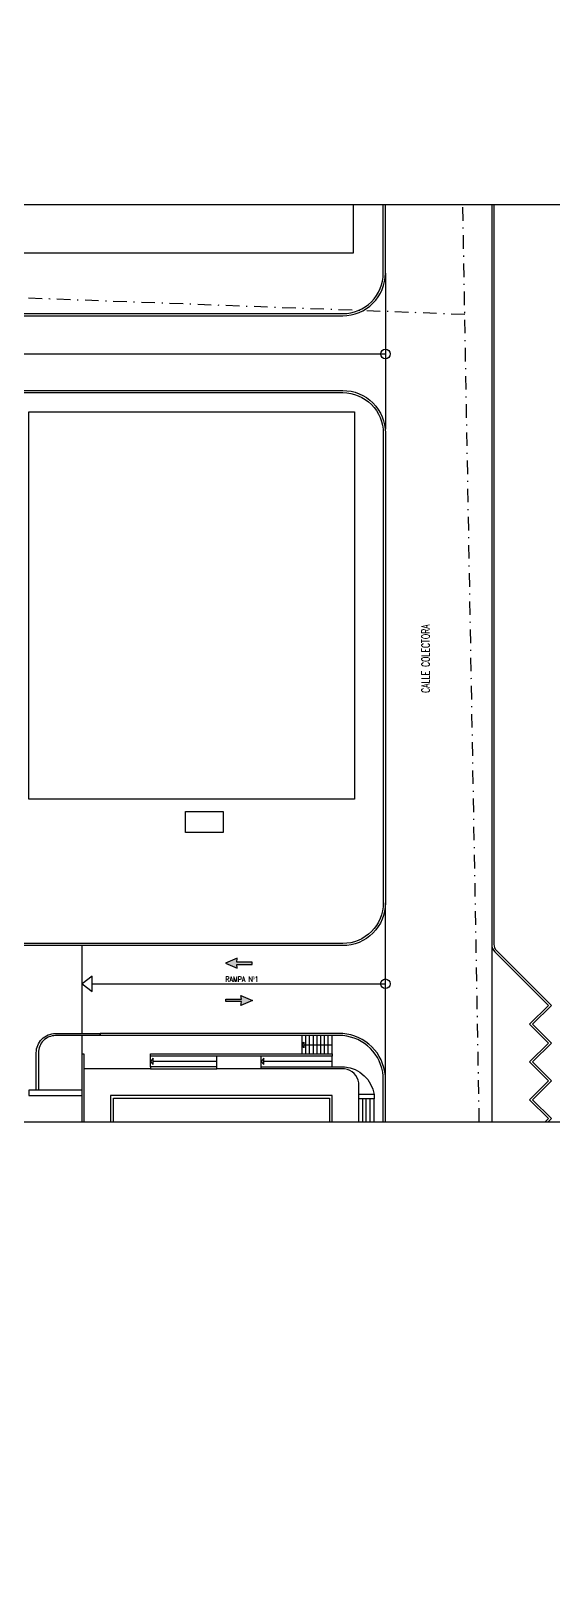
# Model space of a CAD drawing. Header units: millimetres. Extents: x -579 to 213, y -67 to 509.
# Drawn here: x 17.2 to 66.1, y -66.7 to 77.5 of the extents above; entities that cross this region are included whole.
import ezdxf
from ezdxf.xclip import XClip

# ---------------------------------------------------------------- set-up
doc = ezdxf.new("R2010")
doc.units = ezdxf.units.MM
doc.header["$LTSCALE"] = 0.1
doc.linetypes.add('X REF - ANELO INST bind$0$X REF - ANELO EXT$0$DASHDOT', pattern=[25.4, 12.7, -6.35, 0, -6.35])
for name, color, linetype in [('X REF - ANELO INST bind$0$X REF - ANELO EXT$0$A-VISTAS', 8, 'Continuous'), ('X REF - ANELO INST bind$0$X REF - ANELO EXT$0$E-TXT CALLES', 7, 'Continuous'), ('X REF - ANELO INST bind$0$X REF - ANELO EXT$0$P-PINT VIAL BLANCA FLECHAS', 9, 'Continuous'), ('X REF - ANELO INST bind$0$X REF - ANELO EXT$0$RLV - CAMARAS Y PILASTRAS', 251, 'Continuous'), ('X REF - ANELO INST bind$0$X REF - ANELO EXT$0$RLV-AUXILIARES', 252, 'Continuous'), ('X REF - ANELO INST bind$0$X REF - ANELO EXT$0$RLV-CORDONES', 8, 'Continuous'), ('X REF - ANELO INST bind$0$X REF - ANELO EXT$0$RLV-LINEA MT', 252, 'X REF - ANELO INST bind$0$X REF - ANELO EXT$0$DASHDOT'), ('X REF - ANELO INST bind$0$X REF - ANELO EXT$0$RLV-MUROS DE CONTENCION', 7, 'Continuous'), ('X REF - ANELO INST bind$0$X REF - ANELO EXT$0$RLV-PARCELAS', 8, 'Continuous'), ('X REF - ANELO INST bind$0$X REF - ANELO EXT$0$RLV-VEREDAS', 8, 'Continuous')]:
    doc.layers.add(name, color=color, linetype=linetype)
doc.styles.add('X REF - ANELO INST bind$0$X REF - ANELO EXT$0$ROMAND', font='romand.shx', dxfattribs={"width": 0.8})

# ---------------------------------------------------------------- blocks, each defined once
blk = doc.blocks.new('X REF - ANELO INST bind$0$X REF - ANELO EXT')
at = {"layer": 'X REF - ANELO INST bind$0$X REF - ANELO EXT$0$P-PINT VIAL BLANCA FLECHAS', "ltscale": 0.1, "extrusion": (-3.6253e-19, 4.59844e-06, 1)}
blk.add_hatch(color=9, dxfattribs=at).paths.add_polyline_path([(36.5, -10.37), (36.45, -10.02), (37.91, -10.02), (37.91, -9.79), (36.45, -9.79), (36.5, -9.44), (35.41, -9.9)])
at = {"layer": 'X REF - ANELO INST bind$0$X REF - ANELO EXT$0$P-PINT VIAL BLANCA FLECHAS', "ltscale": 0.1, "extrusion": (-3.38253e-19, 4.59844e-06, 1)}
blk.add_hatch(color=9, dxfattribs=at).paths.add_polyline_path([(36.84, -13.85), (36.9, -13.5), (35.44, -13.5), (35.44, -13.27), (36.9, -13.27), (36.84, -12.92), (37.94, -13.38)])
at = {"layer": 'X REF - ANELO INST bind$0$X REF - ANELO EXT$0$A-VISTAS'}
blk.add_lwpolyline([(16.98, 5.47), (16.98, 41.78), (47.48, 41.78), (47.48, 5.47)], close=True, dxfattribs=at)
at = {"layer": 'X REF - ANELO INST bind$0$X REF - ANELO EXT$0$P-PINT VIAL BLANCA FLECHAS', "color": 9, "linetype": 'Continuous', "extrusion": (-3.6253e-19, 4.59844e-06, 1), "elevation": 0}
blk.add_lwpolyline([(37.91, -9.79), (36.45, -9.79), (36.5, -9.44), (35.41, -9.9), (36.5, -10.37), (36.45, -10.02), (37.91, -10.02)], close=True, dxfattribs=at)
at = {"layer": 'X REF - ANELO INST bind$0$X REF - ANELO EXT$0$P-PINT VIAL BLANCA FLECHAS', "color": 9, "linetype": 'Continuous', "extrusion": (-3.3966e-19, 4.59844e-06, 1), "elevation": 0}
blk.add_lwpolyline([(35.44, -13.27), (36.9, -13.27), (36.84, -12.92), (37.94, -13.38), (36.84, -13.85), (36.9, -13.5), (35.44, -13.5)], close=True, dxfattribs=at)
at = {"layer": 'X REF - ANELO INST bind$0$X REF - ANELO EXT$0$RLV - CAMARAS Y PILASTRAS'}
blk.add_lwpolyline([(31.67, 4.31), (35.19, 4.31), (35.19, 2.36), (31.67, 2.36)], close=True, dxfattribs=at)
at = {"layer": 'X REF - ANELO INST bind$0$X REF - ANELO EXT$0$RLV-AUXILIARES'}
for p, q in [((50.38, 54.78), (50.38, 40.14)), ((8.54, 47.2), (50.37, 47.2)), ((50.37, -20.46), (50.38, -4.25)), ((21.98, -16.49), (21.98, -8.25)), ((22.93, -11.83), (50.37, -11.83)), ((21.98, -18.4), (21.98, -16.69)), ((42.73, -17.56), (45.38, -17.56)), ((34.58, -19.1), (28.62, -19.1)), ((45.38, -19.1), (38.99, -19.1))]:
    blk.add_line(p, q, dxfattribs=at)
for points in [[(22.93, -12.54), (22.93, -11.11), (21.98, -11.83), (22.93, -12.54)], [(42.73, -17.82), (42.58, -17.56), (42.73, -17.31), (42.73, -17.82)], [(28.62, -19.4), (28.62, -18.8), (28.38, -19.1), (28.62, -19.4)], [(38.99, -19.4), (38.99, -18.8), (38.75, -19.1), (38.99, -19.4)]]:
    blk.add_lwpolyline(points, dxfattribs=at)
for centre in [(50.38, 47.2), (50.38, -11.83)]:
    blk.add_circle(centre, 0.45, dxfattribs=at)
at = {"layer": 'X REF - ANELO INST bind$0$X REF - ANELO EXT$0$RLV-CORDONES'}
blk.add_line((23.68, -16.69), (23.68, -16.49), dxfattribs=at)
at = {"layer": 'X REF - ANELO INST bind$0$X REF - ANELO EXT$0$RLV-CORDONES', "color": 253}
for points in [[(-37.54, 50.98), (46.38, 50.98, 0.414214), (50.18, 54.78), (50.18, 77.49)], [(60.53, 77.49), (60.53, -8.13, 0.198761), (60.77, -8.7), (65.92, -13.85), (64.15, -15.62), (65.92, -17.39), (64.15, -19.15), (65.92, -20.92), (64.15, -22.69), (65.92, -24.46), (64.18, -26.2), (65.95, -27.96), (64.18, -29.73), (65.95, -31.5), (64.18, -33.27), (65.95, -35.04), (64.21, -36.77), (65.97, -38.54), (64.21, -40.31), (65.97, -42.08), (64.21, -43.85), (65.97, -45.61), (64.3, -47.29), (66.06, -49.06), (64.3, -50.83), (66.06, -52.6), (64.3, -54.36), (66.06, -56.13), (64.32, -57.87), (66.09, -59.64), (64.32, -61.41), (66.09, -63.17), (64.32, -64.94), (66.09, -66.71)], [(6.74, 43.58), (46.38, 43.58, -0.414214), (50.18, 39.78), (50.18, -4.25, -0.414214), (46.38, -8.05), (12.63, -8.05)], [(4.65, -93.95), (2.65, -93.95, 0.414213), (1.85, -94.75), (1.85, -123.04, 0.414214), (2.65, -123.84), (44.52, -123.84, 0.406692), (50.18, -118.04), (50.17, -20.47, 0.36709), (46.38, -16.69), (23.68, -16.69)]]:
    blk.add_lwpolyline(points, format="xyb", dxfattribs=at)
at = {"layer": 'X REF - ANELO INST bind$0$X REF - ANELO EXT$0$RLV-CORDONES'}
for points in [[(-35.22, 50.78), (46.38, 50.78, 0.414214), (50.38, 54.78), (50.38, 77.49)], [(60.33, 77.49), (60.33, -8.13, 0.198761), (60.63, -8.84), (65.64, -13.85), (63.87, -15.62), (65.64, -17.39), (63.87, -19.15), (65.64, -20.92), (63.87, -22.69), (65.64, -24.46), (63.9, -26.2), (65.66, -27.96), (63.9, -29.73), (65.66, -31.5), (63.9, -33.27), (65.66, -35.04), (63.92, -36.77), (65.69, -38.54), (63.92, -40.31), (65.69, -42.08), (63.92, -43.85), (65.69, -45.61), (64.01, -47.29), (65.78, -49.06), (64.01, -50.83), (65.78, -52.6), (64.01, -54.36), (65.78, -56.13), (64.04, -57.87), (65.81, -59.64), (64.04, -61.41), (65.81, -63.17), (64.04, -64.94), (65.81, -66.71)], [(7.46, 43.78), (46.38, 43.78, -0.414214), (50.38, 39.78), (50.38, -4.25, -0.414214), (46.38, -8.25), (12.63, -8.25)], [(4.65, -93.75), (2.65, -93.75, 0.414213), (1.65, -94.75), (1.65, -123.04, 0.414214), (2.65, -124.04), (44.53, -124.04, 0.406818), (50.38, -118.04), (50.37, -20.46, 0.368138), (46.38, -16.49), (23.68, -16.49)], [(17.68, -21.8), (17.68, -18.29, -0.414214), (19.48, -16.49), (23.68, -16.49), (23.68, -16.69), (19.48, -16.69, 0.414214), (17.88, -18.29), (17.88, -21.8), (17.68, -21.8)]]:
    blk.add_lwpolyline(points, format="xyb", dxfattribs=at)
blk.add_lwpolyline([(21.98, -22.3), (21.98, -21.8), (16.98, -21.8), (16.98, -22.3)], close=True, dxfattribs=at)
at = {"layer": 'X REF - ANELO INST bind$0$X REF - ANELO EXT$0$RLV-LINEA MT'}
for p, q in [((61.23, -139.72), (57.46, 70.53)), ((57.81, 50.9), (-27.8, 54.1))]:
    blk.add_line(p, q, dxfattribs=at)
at = {"layer": 'X REF - ANELO INST bind$0$X REF - ANELO EXT$0$RLV-MUROS DE CONTENCION'}
blk.add_line((49.33, -22.21), (47.88, -22.21), dxfattribs=at)
blk.add_lwpolyline([(4.65, -94.06), (4.65, -93.75), (21.98, -93.75), (21.98, -18.4), (22.13, -18.4), (22.13, -94.06), (4.65, -94.06)], dxfattribs=at)
for points in [[(28.38, -18.6), (28.38, -18.4), (45.38, -18.4), (45.38, -18.6)], [(34.58, -19.8), (34.58, -19.6), (28.38, -19.6), (28.38, -19.8)]]:
    blk.add_lwpolyline(points, close=True, dxfattribs=at)
blk.add_lwpolyline([(38.75, -19.8), (38.75, -19.6), (46.56, -19.6, -0.335365), (49.33, -22.21), (49.33, -22.61), (47.88, -22.61), (47.88, -21.12, 0.34572), (46.56, -19.8), (38.75, -19.8)], format="xyb", dxfattribs=at)
at = {"layer": 'X REF - ANELO INST bind$0$X REF - ANELO EXT$0$RLV-PARCELAS'}
blk.add_line((60.33, -8.13), (60.41, -115.27), dxfattribs=at)
blk.add_lwpolyline([(-58.62, 77.49), (-58.62, 56.68), (47.39, 56.68), (47.39, 77.49)], dxfattribs=at)
blk.add_lwpolyline([(45.13, -22.54), (45.13, -31.57), (24.9, -31.57), (24.9, -22.54)], close=True, dxfattribs=at)
at = {"layer": 'X REF - ANELO INST bind$0$X REF - ANELO EXT$0$RLV-VEREDAS'}
for p, q in [((42.58, -18.4), (42.58, -16.69)), ((42.93, -18.4), (42.93, -16.69)), ((43.28, -18.4), (43.28, -16.69)), ((43.63, -18.4), (43.63, -16.69)), ((43.98, -18.4), (43.98, -16.69)), ((44.33, -18.4), (44.33, -16.69)), ((44.68, -18.4), (44.68, -16.69)), ((45.03, -18.4), (45.03, -16.69)), ((45.38, -18.4), (45.38, -16.69)), ((28.38, -19.6), (28.38, -18.6)), ((34.58, -19.6), (34.58, -18.6)), ((38.75, -19.6), (38.75, -18.6)), ((45.38, -19.6), (45.38, -18.6)), ((28.38, -19.8), (22.13, -19.8)), ((38.75, -19.8), (34.58, -19.8)), ((24.63, -22.3), (24.63, -94.06)), ((45.38, -22.3), (24.63, -22.3)), ((45.38, -101.04), (45.38, -22.3)), ((47.88, -26.73), (47.88, -22.61)), ((48.23, -22.61), (48.23, -26.73)), ((48.58, -26.73), (48.58, -22.61)), ((48.93, -22.61), (48.93, -26.73)), ((49.33, -26.73), (49.33, -22.61))]:
    blk.add_line(p, q, dxfattribs=at)
at = {"layer": 'X REF - ANELO INST bind$0$X REF - ANELO EXT$0$E-TXT CALLES', "insert": (53.77, 13.29, 0), "char_height": 0.75, "width": 11.4436, "attachment_point": 1, "rotation": 90, "style": 'X REF - ANELO INST bind$0$X REF - ANELO EXT$0$ROMAND'}
blk.add_mtext('\\pi2.1468;{\\Fromans|c0;\\W0.7;CALLE COLECTORA}', dxfattribs=at)
at = {"layer": 'X REF - ANELO INST bind$0$X REF - ANELO EXT$0$E-TXT CALLES', "insert": (31.05, -11.15, 0), "char_height": 0.5, "width": 11.4436, "attachment_point": 1, "style": 'X REF - ANELO INST bind$0$X REF - ANELO EXT$0$ROMAND'}
blk.add_mtext('\\pi4.3468;{\\Fromans|c0;\\W0.7;RAMPA Nº1}', dxfattribs=at)
blk = doc.blocks.new('X REF - ANELO INST bind$0$X REF - ANELO')
blk.add_blockref('X REF - ANELO INST bind$0$X REF - ANELO EXT', (0, 0))
blk = doc.blocks.new('X REF - ANELO INST bind')
ref = blk.add_blockref('X REF - ANELO INST bind$0$X REF - ANELO', (0, 0))
XClip(ref).set_block_clipping_path([(-76.9680737415, -24.7711317477), (92.9860355418, 61.1669630168)])

msp = doc.modelspace()

# ---------------------------------------------------------------- block references
msp.add_blockref('X REF - ANELO INST bind', (0, 0))

doc.saveas('drawing.dxf')
